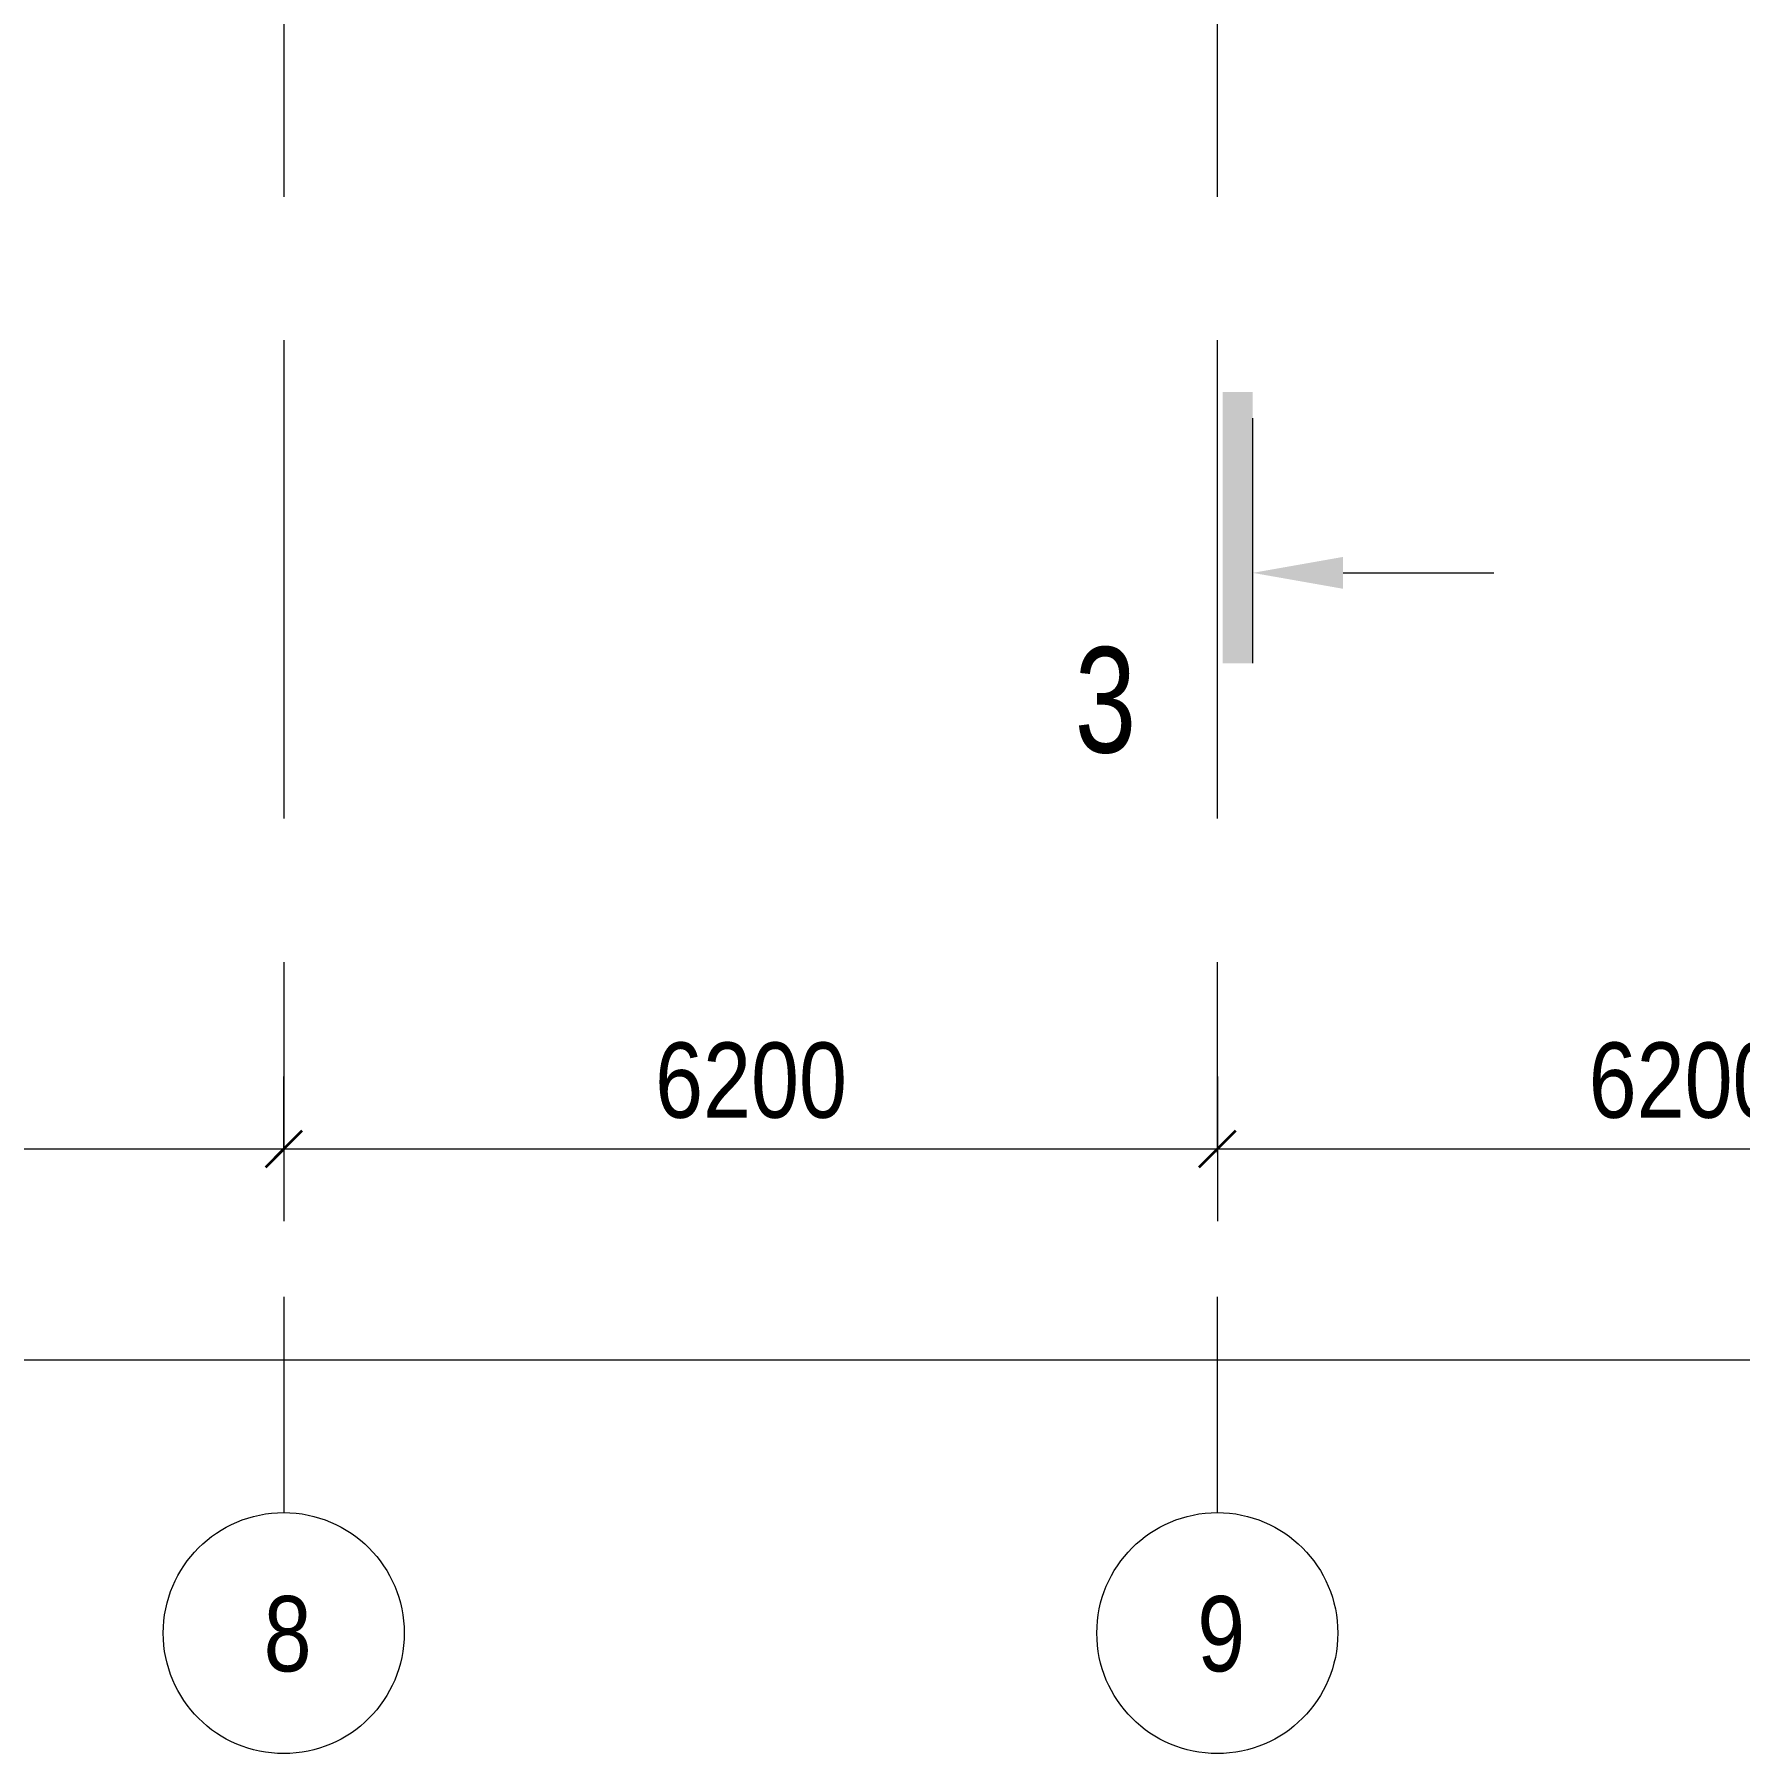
# Model space of a CAD drawing. Header units: millimetres. Extents: x 48966 to 155647, y -43515 to 30475.
# Drawn here: x 90276 to 101600, y -43338 to -31925 of the extents above; entities that cross this region are included whole.
import ezdxf

# ---------------------------------------------------------------- set-up
doc = ezdxf.new("R2010")
doc.units = ezdxf.units.MM
doc.linetypes.add('Осевые', pattern=[6350, 1270, -952.5, 3175, -952.5])
for name, color, linetype, lineweight in [('Оси', 7, 'Continuous', 9), ('Оси-1', 7, 'Continuous', 18), ('Оси-2', 7, 'Осевые', 9), ('Размеры', 7, 'Continuous', 9), ('Размеры-200', 7, 'Continuous', 9), ('Разрезы', 7, 'Continuous', 9)]:
    doc.layers.add(name, color=color, linetype=linetype, lineweight=lineweight)
doc.styles.add('Arial Narrow', font='Arial Narrow.ttf', dxfattribs={"height": 500})
doc.styles.add('Arial_1', font='Arial.ttf', dxfattribs={"width": 0.75, "height": 700})
doc.dimstyles.new('Диагональ_-_2_5_мм_Arial_narrow', dxfattribs={"dimscale": 304.8, "dimtxt": 511.715487, "dimasz": 0.787402, "dimexe": 1.574803, "dimexo": 0.0625, "dimgap": 0.19685, "dimtad": 1, "dimdec": 0, "dimzin": 0, "dimdsep": 46, "dimtxsty": 'Arial Narrow', "dimblk1": 'OBLIQUE', "dimblk2": 'OBLIQUE', "dimsah": 1, "dimcen": 0.09, "dimdle": 1.574803, "dimazin": 0, "dimtfac": 1, "dimtdec": 4, "dimtix": 1, "dimtmove": 0, "dimatfit": 3, "dimfxl": 1.574803, "dimfxlon": 1, "dimtvp": 1, "dimtolj": 1, "dimtzin": 0, "dimarcsym": 2})
doc.dimstyles.new('Диагональ_-_2_5_мм_Arial_narrow_1', dxfattribs={"dimscale": 304.8, "dimtxt": 511.715487, "dimasz": 0.787402, "dimexe": 1.574803, "dimexo": 0.0625, "dimgap": 0.19685, "dimtad": 1, "dimdec": 0, "dimzin": 0, "dimdsep": 46, "dimtxsty": 'Arial Narrow', "dimblk1": 'OBLIQUE', "dimblk2": 'OBLIQUE', "dimsah": 1, "dimcen": 0.09, "dimdle": 1.574803, "dimazin": 0, "dimtfac": 1, "dimtdec": 4, "dimtix": 1, "dimtmove": 1, "dimatfit": 3, "dimfxl": 1.574803, "dimfxlon": 1, "dimtvp": 1, "dimtolj": 1, "dimtzin": 0, "dimarcsym": 2})

# ---------------------------------------------------------------- blocks, each defined once
blk = doc.blocks.new('Ось сетки - По умолчанию 2-349628-План -2-го этажа на отм_ -16_650')
at = {"layer": 'Оси-1'}
blk.add_circle((0, 0), 4, dxfattribs=at)
blk = doc.blocks.new('Разрез - Номер сзади-234830-План -2-го этажа на отм_ -16_650')
at = {"layer": 'Разрезы'}
for points in [[(0, 0), (0, 1), (9.004, 1), (9.004, 0)], [(2.471, -3), (3, 0), (3.529, -3)]]:
    blk.add_hatch(color=256, dxfattribs=at).paths.add_polyline_path(points, flags=0)
blk.add_line((3, -3), (3, -8), dxfattribs=at)
blk = doc.blocks.new('DIMBLOCK7-План -2-го этажа на отм_ -16_650')
at = {"layer": 'Размеры-200', "lineweight": 35, "transparency": 16777216}
for points in [[(85932, -39324), (86052, -39204), (85812, -39444)], [(91932, -39324), (92052, -39204), (91812, -39444)]]:
    blk.add_hatch(color=256, dxfattribs=at).paths.add_polyline_path(points, flags=0)
at = {"layer": 'Размеры-200', "transparency": 16777216}
for p, q in [((85932, -38844), (85932, -39804)), ((85932, -39324), (85932, -38844)), ((91932, -38844), (91932, -39804)), ((91932, -39324), (91932, -38844)), ((85932, -39324), (91932, -39324))]:
    blk.add_line(p, q, dxfattribs=at)
at = {"layer": 'Размеры-200', "lineweight": 35, "transparency": 16777216}
for p, q in [((86052, -39204), (85812, -39444)), ((85932, -39324), (86052, -39204)), ((92052, -39204), (91812, -39444)), ((91932, -39324), (92052, -39204)), ((85812, -39444), (85932, -39324)), ((91812, -39444), (91932, -39324))]:
    blk.add_line(p, q, dxfattribs=at)
at = {"layer": 'Размеры-200', "color": 0, "transparency": 16777216, "insert": (88298, -38617), "char_height": 500, "width": 1520.53, "attachment_point": 1, "line_spacing_factor": 0.974696, "style": 'Arial Narrow'}
blk.add_mtext('6000', dxfattribs=at)
blk = doc.blocks.new('_Oblique')
at = {"color": 0, "linetype": 'ByBlock', "lineweight": -2}
blk.add_line((-0.5, -0.5), (0.5, 0.5), dxfattribs=at)
blk = doc.blocks.new('DIMBLOCK8-План -2-го этажа на отм_ -16_650')
at = {"layer": 'Размеры-200', "lineweight": 35, "transparency": 16777216}
for points in [[(91932, -39324), (92052, -39204), (91812, -39444)], [(98132, -39324), (98252, -39204), (98012, -39444)]]:
    blk.add_hatch(color=256, dxfattribs=at).paths.add_polyline_path(points, flags=0)
at = {"layer": 'Размеры-200', "transparency": 16777216}
for p, q in [((91932, -38844), (91932, -39804)), ((91932, -39324), (91932, -38844)), ((98132, -38844), (98132, -39804)), ((98132, -39324), (98132, -38844)), ((91932, -39324), (98132, -39324))]:
    blk.add_line(p, q, dxfattribs=at)
at = {"layer": 'Размеры-200', "lineweight": 35, "transparency": 16777216}
for p, q in [((92052, -39204), (91812, -39444)), ((91932, -39324), (92052, -39204)), ((98252, -39204), (98012, -39444)), ((98132, -39324), (98252, -39204)), ((91812, -39444), (91932, -39324)), ((98012, -39444), (98132, -39324))]:
    blk.add_line(p, q, dxfattribs=at)
at = {"layer": 'Размеры-200', "color": 0, "transparency": 16777216, "insert": (94398, -38617), "char_height": 500, "width": 1520.53, "attachment_point": 1, "line_spacing_factor": 0.974696, "style": 'Arial Narrow'}
blk.add_mtext('6200', dxfattribs=at)
blk = doc.blocks.new('DIMBLOCK9-План -2-го этажа на отм_ -16_650')
at = {"layer": 'Размеры-200', "lineweight": 35, "transparency": 16777216}
for points in [[(98132, -39324), (98252, -39204), (98012, -39444)], [(104332, -39324), (104452, -39204), (104212, -39444)]]:
    blk.add_hatch(color=256, dxfattribs=at).paths.add_polyline_path(points, flags=0)
at = {"layer": 'Размеры-200', "transparency": 16777216}
for p, q in [((98132, -38844), (98132, -39804)), ((98132, -39324), (98132, -38844)), ((104332, -38844), (104332, -39804)), ((104332, -39324), (104332, -38844)), ((98132, -39324), (104332, -39324))]:
    blk.add_line(p, q, dxfattribs=at)
at = {"layer": 'Размеры-200', "lineweight": 35, "transparency": 16777216}
for p, q in [((98252, -39204), (98012, -39444)), ((98132, -39324), (98252, -39204)), ((104452, -39204), (104212, -39444)), ((104332, -39324), (104452, -39204)), ((98012, -39444), (98132, -39324)), ((104212, -39444), (104332, -39324))]:
    blk.add_line(p, q, dxfattribs=at)
at = {"layer": 'Размеры-200', "color": 0, "transparency": 16777216, "insert": (100598, -38617), "char_height": 500, "width": 1520.53, "attachment_point": 1, "line_spacing_factor": 0.974696, "style": 'Arial Narrow'}
blk.add_mtext('6200', dxfattribs=at)
blk = doc.blocks.new('DIMBLOCK31-План -2-го этажа на отм_ -16_650')
at = {"layer": 'Размеры-200', "lineweight": 35, "transparency": 16777216}
for points in [[(57332, -40724), (57452, -40604), (57212, -40844)], [(150172, -40724), (150292, -40604), (150052, -40844)]]:
    blk.add_hatch(color=256, dxfattribs=at).paths.add_polyline_path(points, flags=0)
at = {"layer": 'Размеры-200', "transparency": 16777216}
for p, q in [((57332, -40244), (57332, -41204)), ((57332, -40724), (57332, -40244)), ((150172, -40244), (150172, -41204)), ((150172, -40724), (150172, -40244)), ((56852, -40724), (150652, -40724)), ((102333, -40724), (104317, -40724)), ((104317, -40724), (103752, -40724))]:
    blk.add_line(p, q, dxfattribs=at)
at = {"layer": 'Размеры-200', "lineweight": 35, "transparency": 16777216}
for p, q in [((57452, -40604), (57212, -40844)), ((57332, -40724), (57452, -40604)), ((150292, -40604), (150052, -40844)), ((150172, -40724), (150292, -40604)), ((57212, -40844), (57332, -40724)), ((150052, -40844), (150172, -40724))]:
    blk.add_line(p, q, dxfattribs=at)
at = {"layer": 'Размеры-200', "color": 0, "transparency": 16777216, "insert": (102333, -40017), "char_height": 500, "width": 1900.66, "attachment_point": 1, "line_spacing_factor": 0.974696, "style": 'Arial Narrow'}
blk.add_mtext('92840', dxfattribs=at)

msp = doc.modelspace()

# ---------------------------------------------------------------- linework, layer by layer
at = {"layer": 'Оси-2'}
for p, q in [((91931.6, 25417.1), (91931.6, -41737.8)), ((98131.6, 25417.1), (98131.6, -41737.8))]:
    msp.add_line(p, q, dxfattribs=at)
at = {"layer": 'Разрезы'}
msp.add_line((98366.8, -36099.6), (98366.8, -34473.8), dxfattribs=at)

# ---------------------------------------------------------------- block references
at = {"layer": 'Оси-1', "xscale": 199.9999999999999, "yscale": 199.9999999999999, "zscale": 199.9999999999999, "rotation": 180}
for p in [(91931.6, -42537.8), (98131.6, -42537.8)]:
    msp.add_blockref('Ось сетки - По умолчанию 2-349628-План -2-го этажа на отм_ -16_650', p, dxfattribs=at)
at = {"layer": 'Разрезы', "xscale": 199.9999999999999, "yscale": 199.9999999999999, "zscale": 199.9999999999999, "rotation": 90}
msp.add_blockref('Разрез - Номер сзади-234830-План -2-го этажа на отм_ -16_650', (98366.8, -36099.6), dxfattribs=at)

# ---------------------------------------------------------------- texts
at = {"layer": 'Оси', "char_height": 500, "width": 384.81, "attachment_point": 1, "style": 'Arial Narrow'}
for s, insert in [('\\fArial Narrow|b0|i0|c204|p34|;8', (91798.4, -42291.7)), ('\\fArial Narrow|b0|i0|c204|p34|;9', (97998.4, -42291.7))]:
    msp.add_mtext(s, dxfattribs=dict(at, insert=insert))
at = {"layer": 'Разрезы', "insert": (97184.6, -35992.5), "char_height": 700, "width": 505.063, "attachment_point": 1, "style": 'Arial_1'}
msp.add_mtext('\\fArial|b0|i0|c204|p34|;\\W.75;3', dxfattribs=at)

# ---------------------------------------------------------------- dimensions: what is measured, and where the dimension line sits
at = {"layer": 'Размеры'}
for base, p1, p2, override, picture, middle in [((91931.6, -39323.6), (85931.6, -38843.6), (91931.6, -38843.6), {"dimpost": '<>', "dimfxl": 6000}, 'DIMBLOCK7-План -2-го этажа на отм_ -16_650', (88931.6, -39008.3)), ((98131.6, -39323.6), (91931.6, -38843.6), (98131.6, -38843.6), {"dimpost": '<>', "dimfxl": 6200}, 'DIMBLOCK8-План -2-го этажа на отм_ -16_650', (95031.6, -39008.3)), ((104331.6, -39323.6), (98131.6, -38843.6), (104331.6, -38843.6), {"dimpost": '<>', "dimfxl": 6200}, 'DIMBLOCK9-План -2-го этажа на отм_ -16_650', (101231.6, -39008.3))]:
    dim = msp.add_linear_dim(base=base, p1=p1, p2=p2, dimstyle='Диагональ_-_2_5_мм_Arial_narrow', override=override, dxfattribs=at)
    dim.commit()
    dim.dimension.update_dxf_attribs({"geometry": picture, "text_midpoint": middle})
dim = msp.add_linear_dim(base=(150171.6, -40723.6), p1=(57331.6, -40243.6), p2=(150171.6, -40243.6), dimstyle='Диагональ_-_2_5_мм_Arial_narrow_1', override={"dimpost": '<>', "dimfxl": 92840}, dxfattribs=at)
dim.commit()
dim.dimension.update_dxf_attribs({"geometry": 'DIMBLOCK31-План -2-го этажа на отм_ -16_650', "text_midpoint": (103283.3, -40350.8), "dimtype": 160})

doc.saveas('drawing.dxf')
